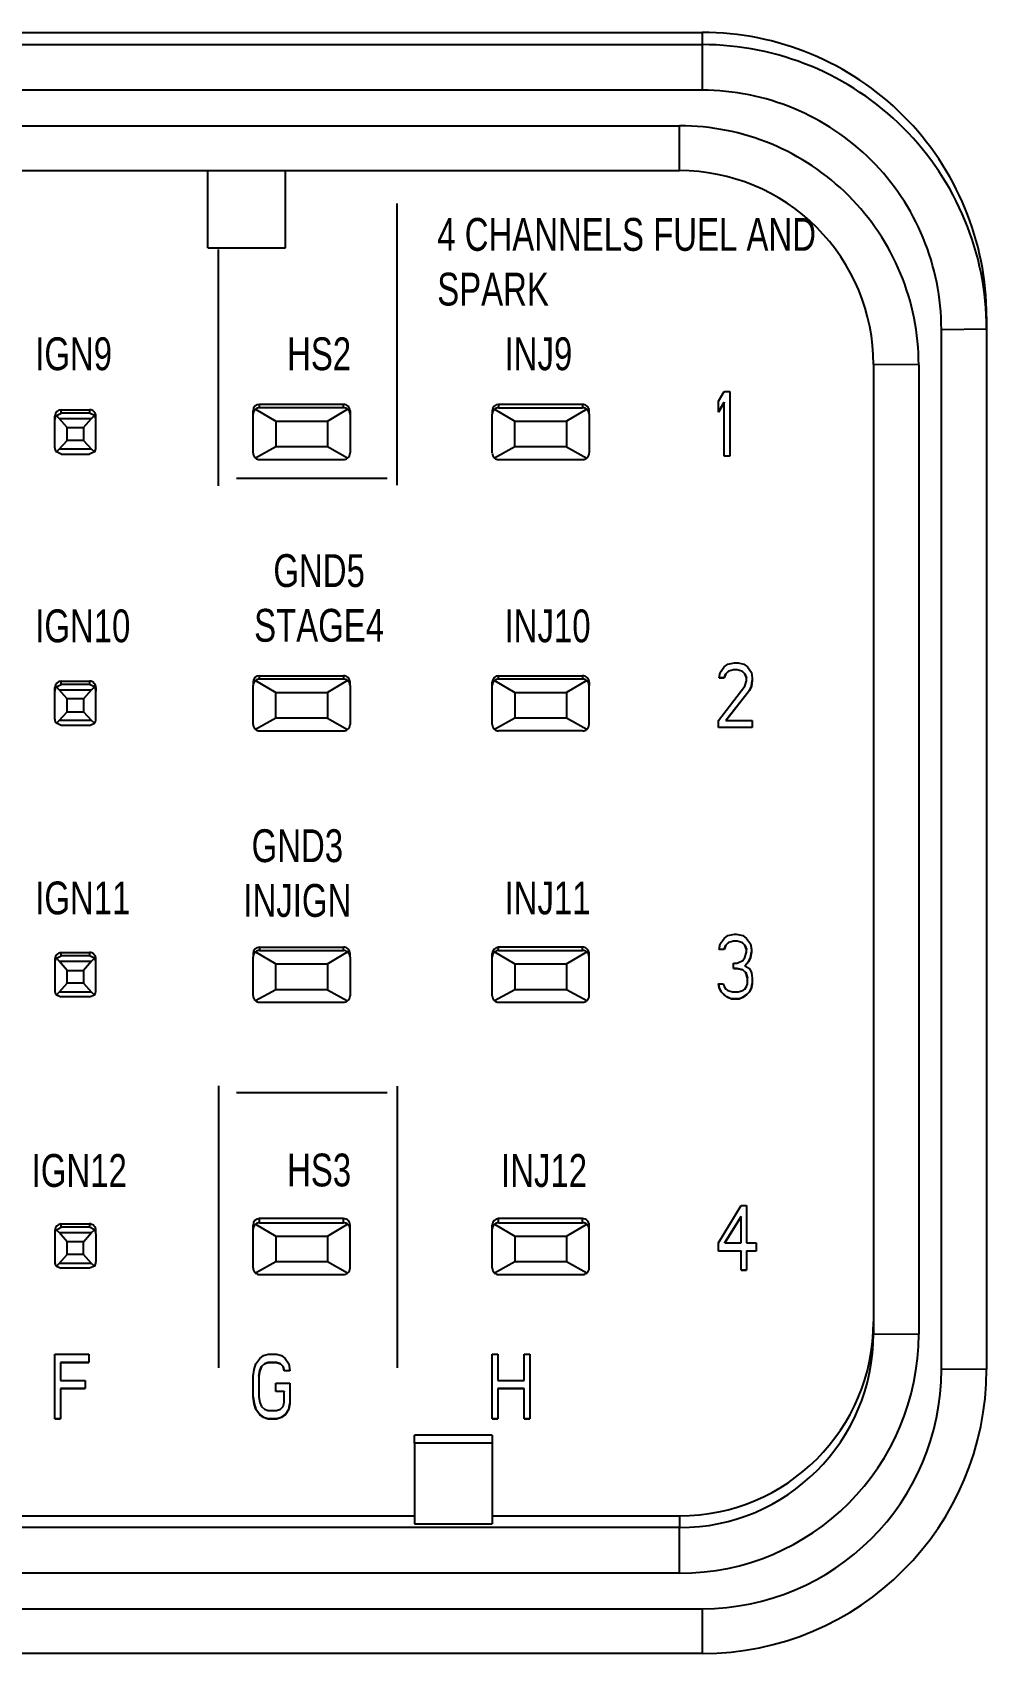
# Model space of a CAD drawing. Header units: inches. Extents: x -3.1 to 15.4, y 3.5 to 10.5.
# Drawn here: x 14.856 to 15.438, y 8.738 to 9.726 of the extents above; entities that cross this region are included whole.
import ezdxf

# ---------------------------------------------------------------- set-up
doc = ezdxf.new("R2010")
doc.units = ezdxf.units.IN
doc.header["$MEASUREMENT"] = 0
doc.layers.get('0').update_dxf_attribs({"linetype": 'CONTINUOUS'})
doc.layers.add('TAGS', color=1, linetype='CONTINUOUS')
doc.styles.get("Standard").update_dxf_attribs({"font": 'txt', "width": 0.75})

msp = doc.modelspace()

# ---------------------------------------------------------------- linework, layer by layer
at = {"color": 7, "linetype": 'Continuous'}
for p, q in [((14.84612, 9.72587), (15.26455, 9.72587)), ((15.26455, 9.72587), (15.26455, 9.71843)), ((14.29211, 9.71843), (15.26455, 9.71843)), ((15.26455, 9.71843), (15.26455, 9.69063)), ((15.26455, 9.69063), (14.29211, 9.69063)), ((14.30589, 9.66898), (15.25077, 9.66898)), ((15.25077, 9.64166), (15.25077, 9.66898)), ((14.30589, 9.64166), (15.25077, 9.64166)), ((14.96337, 9.59467), (14.96337, 9.64166)), ((15.01061, 9.59467), (15.01061, 9.64166)), ((14.96337, 9.59467), (15.01061, 9.59467)), ((15.43778, 9.55265), (15.43778, 9.54521)), ((15.41022, 9.54497), (15.43778, 9.54521)), ((15.41022, 8.91114), (15.41022, 9.54497)), ((15.43778, 9.54521), (15.43778, 8.91138)), ((15.39644, 9.52332), (15.36888, 9.52356)), ((15.36888, 9.52356), (15.36888, 8.93303)), ((15.39644, 9.52332), (15.39644, 8.93279)), ((15.27439, 9.50125), (15.27783, 9.50712)), ((15.27783, 9.50712), (15.28128, 9.50712)), ((15.28128, 9.50712), (15.28128, 9.46775)), ((14.87016, 9.48996), (14.87016, 9.49206)), ((14.87108, 9.49247), (14.87409, 9.49398)), ((14.87288, 9.49074), (14.87108, 9.49247)), ((14.87409, 9.49398), (14.87409, 9.496)), ((14.87409, 9.496), (14.89122, 9.496)), ((14.89122, 9.49398), (14.87409, 9.49398)), ((14.89122, 9.496), (14.89122, 9.49398)), ((14.89423, 9.49247), (14.89122, 9.49398)), ((14.89244, 9.49074), (14.89423, 9.49247)), ((14.89516, 9.48996), (14.89516, 9.49206)), ((14.99093, 9.49325), (14.99093, 9.49531)), ((14.99093, 9.46963), (14.99093, 9.49325)), ((14.99242, 9.49631), (15.0047, 9.48907)), ((14.99486, 9.49718), (14.99486, 9.49924)), ((15.04604, 9.49924), (14.99486, 9.49924)), ((15.04604, 9.49718), (14.99486, 9.49718)), ((15.0362, 9.48907), (15.04849, 9.49631)), ((15.04604, 9.49718), (15.04604, 9.49924)), ((15.04998, 9.49531), (15.04998, 9.49325)), ((15.04998, 9.49325), (15.04998, 9.46963)), ((15.13659, 9.49531), (15.13659, 9.49325)), ((15.13659, 9.46963), (15.13659, 9.49325)), ((15.13809, 9.49631), (15.15037, 9.48907)), ((15.14053, 9.49924), (15.14053, 9.49718)), ((15.19171, 9.49924), (15.14053, 9.49924)), ((15.14053, 9.49718), (15.19171, 9.49718)), ((15.19416, 9.49631), (15.18187, 9.48907)), ((15.19171, 9.49924), (15.19171, 9.49718)), ((15.19565, 9.49325), (15.19565, 9.49531)), ((15.19565, 9.49325), (15.19565, 9.46963)), ((15.27439, 9.49455), (15.27439, 9.50125)), ((15.27439, 9.49466), (15.27783, 9.50052)), ((15.27783, 9.50042), (15.27439, 9.49455)), ((15.27783, 9.50052), (15.27783, 9.50042)), ((15.27783, 9.46775), (15.27783, 9.50042)), ((14.87016, 9.47284), (14.87016, 9.48996)), ((14.87774, 9.4851), (14.87288, 9.49074)), ((14.87288, 9.49074), (14.89244, 9.49074)), ((14.87774, 9.47729), (14.87774, 9.4851)), ((14.87774, 9.4851), (14.88758, 9.4851)), ((14.88758, 9.4851), (14.89244, 9.49074)), ((14.88758, 9.4851), (14.88758, 9.47729)), ((14.89516, 9.47284), (14.89516, 9.48996)), ((15.0047, 9.48907), (15.0362, 9.48907)), ((15.0047, 9.48907), (15.0047, 9.47332)), ((15.0362, 9.48907), (15.0362, 9.47332)), ((15.15037, 9.48907), (15.18187, 9.48907)), ((15.15037, 9.47332), (15.15037, 9.48907)), ((15.18187, 9.48907), (15.18187, 9.47332)), ((14.87288, 9.47191), (14.87774, 9.47729)), ((14.88758, 9.47729), (14.87774, 9.47729)), ((14.88758, 9.47729), (14.89244, 9.47191)), ((15.0047, 9.47332), (14.99242, 9.46651)), ((15.0362, 9.47332), (15.0047, 9.47332)), ((15.04849, 9.46651), (15.0362, 9.47332)), ((15.15037, 9.47332), (15.13809, 9.46651)), ((15.18187, 9.47332), (15.15037, 9.47332)), ((15.18187, 9.47332), (15.19416, 9.46651)), ((14.87108, 9.47028), (14.87288, 9.47191)), ((14.87409, 9.46898), (14.87108, 9.47028)), ((14.89244, 9.47191), (14.87288, 9.47191)), ((14.87409, 9.46898), (14.89122, 9.46898)), ((14.89423, 9.47028), (14.89122, 9.46898)), ((14.89423, 9.47028), (14.89244, 9.47191)), ((14.99486, 9.46569), (15.04604, 9.46569)), ((15.14053, 9.46569), (15.19171, 9.46569)), ((15.27783, 9.46785), (15.28128, 9.46785)), ((15.28128, 9.46775), (15.27783, 9.46775)), ((15.27496, 9.33256), (15.27554, 9.33591)), ((15.27554, 9.33591), (15.27783, 9.33926)), ((15.27783, 9.33926), (15.28013, 9.34093)), ((15.27783, 9.33266), (15.27898, 9.33517)), ((15.27898, 9.33507), (15.27783, 9.33256)), ((15.27898, 9.33517), (15.28071, 9.33685)), ((15.28071, 9.33674), (15.27898, 9.33507)), ((15.27898, 9.33517), (15.27898, 9.33507)), ((15.28013, 9.34093), (15.28415, 9.34177)), ((15.28071, 9.33685), (15.28358, 9.33769)), ((15.28358, 9.33758), (15.28071, 9.33674)), ((15.28071, 9.33685), (15.28071, 9.33674)), ((15.28358, 9.33769), (15.28358, 9.33758)), ((15.28358, 9.33769), (15.28587, 9.33769)), ((15.28587, 9.33758), (15.28358, 9.33758)), ((15.28415, 9.34177), (15.28645, 9.34177)), ((15.28587, 9.33769), (15.28587, 9.33758)), ((15.28587, 9.33769), (15.28874, 9.33685)), ((15.28874, 9.33674), (15.28587, 9.33758)), ((15.28645, 9.34177), (15.28989, 9.34093)), ((15.28874, 9.33685), (15.28874, 9.33674)), ((15.28874, 9.33685), (15.29047, 9.33517)), ((15.29047, 9.33507), (15.28874, 9.33674)), ((15.28989, 9.34093), (15.29219, 9.33926)), ((15.29047, 9.33517), (15.29047, 9.33507)), ((15.29047, 9.33517), (15.29161, 9.33266)), ((15.29161, 9.33256), (15.29047, 9.33507)), ((15.29219, 9.33926), (15.29449, 9.33591)), ((15.29449, 9.33591), (15.29506, 9.33256)), ((14.87016, 9.32462), (14.87016, 9.32671)), ((14.87016, 9.30749), (14.87016, 9.32462)), ((14.87108, 9.32712), (14.87409, 9.32863)), ((14.87288, 9.32539), (14.87108, 9.32713)), ((14.87774, 9.31975), (14.87288, 9.32539)), ((14.87288, 9.32539), (14.89244, 9.32539)), ((14.87409, 9.32863), (14.87409, 9.33065)), ((14.87409, 9.33065), (14.89122, 9.33065)), ((14.89122, 9.32863), (14.87409, 9.32863)), ((14.89244, 9.32539), (14.88758, 9.31975)), ((14.89122, 9.33065), (14.89122, 9.32863)), ((14.89423, 9.32713), (14.89122, 9.32863)), ((14.89423, 9.32713), (14.89244, 9.32539)), ((14.89516, 9.32671), (14.89516, 9.32462)), ((14.89516, 9.30749), (14.89516, 9.32462)), ((14.99093, 9.32996), (14.99093, 9.3279)), ((14.99093, 9.30428), (14.99093, 9.3279)), ((14.99242, 9.33096), (15.0047, 9.32372)), ((14.99486, 9.33183), (14.99486, 9.3339)), ((14.99486, 9.3339), (15.04604, 9.3339)), ((15.04604, 9.33183), (14.99486, 9.33183)), ((15.04849, 9.33096), (15.0362, 9.32372)), ((15.04604, 9.3339), (15.04604, 9.33183)), ((15.04998, 9.3279), (15.04998, 9.32996)), ((15.04998, 9.3279), (15.04998, 9.30428)), ((15.13659, 9.3279), (15.13659, 9.32996)), ((15.13659, 9.30428), (15.13659, 9.3279)), ((15.13809, 9.33096), (15.15037, 9.32372)), ((15.14053, 9.33183), (15.14053, 9.3339)), ((15.14053, 9.3339), (15.19171, 9.3339)), ((15.19171, 9.33183), (15.14053, 9.33183)), ((15.19416, 9.33096), (15.18187, 9.32372)), ((15.19171, 9.3339), (15.19171, 9.33183)), ((15.19565, 9.32996), (15.19565, 9.3279)), ((15.19565, 9.30428), (15.19565, 9.3279)), ((15.27439, 9.30659), (15.29047, 9.32753)), ((15.27496, 9.33266), (15.27783, 9.33266)), ((15.27783, 9.33256), (15.27496, 9.33256)), ((15.27783, 9.33266), (15.27783, 9.33256)), ((15.27898, 9.30669), (15.29334, 9.32512)), ((15.29334, 9.32502), (15.27898, 9.30659)), ((15.29047, 9.32753), (15.29161, 9.33088)), ((15.29161, 9.33266), (15.29161, 9.33256)), ((15.29161, 9.33088), (15.29161, 9.33256)), ((15.29334, 9.32512), (15.29449, 9.32763)), ((15.29449, 9.32753), (15.29334, 9.32502)), ((15.29334, 9.32512), (15.29334, 9.32502)), ((15.29449, 9.32763), (15.29506, 9.33098)), ((15.29506, 9.33088), (15.29449, 9.32753)), ((15.29449, 9.32763), (15.29449, 9.32753)), ((15.29506, 9.33256), (15.29506, 9.33088)), ((14.87774, 9.31194), (14.87774, 9.31975)), ((14.88758, 9.31975), (14.87774, 9.31975)), ((14.88758, 9.31975), (14.88758, 9.31194)), ((15.0047, 9.32372), (15.0362, 9.32372)), ((15.0047, 9.30797), (15.0047, 9.32372)), ((15.0362, 9.32372), (15.0362, 9.30797)), ((15.15037, 9.32372), (15.18187, 9.32372)), ((15.15037, 9.32372), (15.15037, 9.30797)), ((15.18187, 9.32372), (15.18187, 9.30797)), ((14.87288, 9.30657), (14.87108, 9.30493)), ((14.87409, 9.30363), (14.87108, 9.30493)), ((14.87288, 9.30657), (14.87774, 9.31194)), ((14.89244, 9.30657), (14.87288, 9.30657)), ((14.87774, 9.31194), (14.88758, 9.31194)), ((14.88758, 9.31194), (14.89244, 9.30657)), ((14.89122, 9.30363), (14.89423, 9.30493)), ((14.89423, 9.30493), (14.89244, 9.30657)), ((15.0047, 9.30797), (14.99242, 9.30117)), ((15.0362, 9.30797), (15.0047, 9.30797)), ((15.0362, 9.30797), (15.04849, 9.30117)), ((15.15037, 9.30797), (15.13809, 9.30117)), ((15.18187, 9.30797), (15.15037, 9.30797)), ((15.19416, 9.30117), (15.18187, 9.30797)), ((15.27439, 9.3024), (15.27439, 9.30659)), ((15.27898, 9.30669), (15.27898, 9.30659)), ((15.27898, 9.30659), (15.29506, 9.30659)), ((15.29506, 9.30659), (15.29506, 9.3024)), ((14.89122, 9.30363), (14.87409, 9.30363)), ((14.99486, 9.30034), (15.04604, 9.30034)), ((15.19171, 9.30034), (15.14053, 9.30034)), ((15.27439, 9.3025), (15.29506, 9.3025)), ((15.29506, 9.3024), (15.27439, 9.3024)), ((15.28013, 9.17558), (15.28415, 9.17642)), ((15.28415, 9.17642), (15.2853, 9.17642)), ((15.2853, 9.17642), (15.28932, 9.17558)), ((14.99486, 9.16855), (14.99486, 9.16649)), ((14.99486, 9.16855), (15.04604, 9.16855)), ((14.99486, 9.16649), (15.04604, 9.16649)), ((15.04604, 9.16649), (15.04604, 9.16855)), ((15.14053, 9.16649), (15.14053, 9.16855)), ((15.19171, 9.16855), (15.14053, 9.16855)), ((15.14053, 9.16649), (15.19171, 9.16649)), ((15.19171, 9.16649), (15.19171, 9.16855)), ((15.27496, 9.16721), (15.27554, 9.17056)), ((15.27496, 9.16731), (15.27783, 9.16731)), ((15.27783, 9.16721), (15.27496, 9.16721)), ((15.27554, 9.17056), (15.27783, 9.17391)), ((15.27783, 9.17391), (15.28013, 9.17558)), ((15.27783, 9.16731), (15.27898, 9.16982)), ((15.27898, 9.16972), (15.27783, 9.16721)), ((15.27783, 9.16731), (15.27783, 9.16721)), ((15.27898, 9.16982), (15.28071, 9.1715)), ((15.28071, 9.1714), (15.27898, 9.16972)), ((15.27898, 9.16982), (15.27898, 9.16972)), ((15.28071, 9.1715), (15.28358, 9.17234)), ((15.28358, 9.17223), (15.28071, 9.1714)), ((15.28071, 9.1715), (15.28071, 9.1714)), ((15.28358, 9.17234), (15.28358, 9.17223)), ((15.28358, 9.17234), (15.28587, 9.17234)), ((15.28587, 9.17223), (15.28358, 9.17223)), ((15.28587, 9.17234), (15.28587, 9.17223)), ((15.28587, 9.17234), (15.28874, 9.1715)), ((15.28874, 9.1714), (15.28587, 9.17223)), ((15.28874, 9.1715), (15.28874, 9.1714)), ((15.28874, 9.1715), (15.29047, 9.16982)), ((15.29047, 9.16972), (15.28874, 9.1714)), ((15.28932, 9.17558), (15.29161, 9.17391)), ((15.29047, 9.16982), (15.29047, 9.16972)), ((15.29047, 9.16982), (15.29161, 9.16731)), ((15.29161, 9.16721), (15.29047, 9.16972)), ((15.29161, 9.17391), (15.29391, 9.17056)), ((15.29161, 9.16731), (15.29161, 9.16721)), ((15.29161, 9.16553), (15.29161, 9.16721)), ((15.29391, 9.17056), (15.29449, 9.16721)), ((15.29449, 9.16721), (15.29449, 9.16553)), ((14.87016, 9.16136), (14.87016, 9.15927)), ((14.87016, 9.15927), (14.87016, 9.14214)), ((14.87108, 9.16178), (14.87409, 9.16328)), ((14.87108, 9.16178), (14.87288, 9.16004)), ((14.87774, 9.1544), (14.87288, 9.16004)), ((14.87288, 9.16004), (14.89244, 9.16004)), ((14.87409, 9.16328), (14.87409, 9.1653)), ((14.87409, 9.1653), (14.89122, 9.1653)), ((14.89122, 9.16328), (14.87409, 9.16328)), ((14.89244, 9.16004), (14.88758, 9.1544)), ((14.89122, 9.1653), (14.89122, 9.16328)), ((14.89423, 9.16178), (14.89122, 9.16328)), ((14.89244, 9.16004), (14.89423, 9.16178)), ((14.89516, 9.15927), (14.89516, 9.16136)), ((14.89516, 9.14214), (14.89516, 9.15927)), ((14.99093, 9.16461), (14.99093, 9.16255)), ((14.99093, 9.13893), (14.99093, 9.16255)), ((14.99242, 9.16561), (15.0047, 9.15837)), ((15.0047, 9.15837), (15.0362, 9.15837)), ((15.0047, 9.14263), (15.0047, 9.15837)), ((15.0362, 9.15837), (15.04849, 9.16561)), ((15.0362, 9.15837), (15.0362, 9.14263)), ((15.04998, 9.16255), (15.04998, 9.16461)), ((15.04998, 9.16255), (15.04998, 9.13893)), ((15.13659, 9.16255), (15.13659, 9.16461)), ((15.13659, 9.13893), (15.13659, 9.16255)), ((15.13809, 9.16561), (15.15037, 9.15837)), ((15.15037, 9.15837), (15.18187, 9.15837)), ((15.15037, 9.15837), (15.15037, 9.14263)), ((15.18187, 9.15837), (15.19416, 9.16561)), ((15.18187, 9.15837), (15.18187, 9.14263)), ((15.19565, 9.16255), (15.19565, 9.16461)), ((15.19565, 9.13893), (15.19565, 9.16255)), ((15.28358, 9.15883), (15.28587, 9.15883)), ((15.28358, 9.15548), (15.28358, 9.15883)), ((15.28587, 9.15883), (15.28932, 9.16051)), ((15.28932, 9.16051), (15.29047, 9.16218)), ((15.29047, 9.16218), (15.29161, 9.16553)), ((15.29047, 9.15726), (15.29276, 9.15977)), ((15.29276, 9.15967), (15.29047, 9.15716)), ((15.29047, 9.15726), (15.29047, 9.15716)), ((15.29047, 9.15716), (15.29334, 9.15548)), ((15.29276, 9.15977), (15.29391, 9.16229)), ((15.29391, 9.16218), (15.29276, 9.15967)), ((15.29276, 9.15977), (15.29276, 9.15967)), ((15.29391, 9.16229), (15.29449, 9.16564)), ((15.29449, 9.16553), (15.29391, 9.16218)), ((15.29391, 9.16229), (15.29391, 9.16218)), ((14.87288, 9.14122), (14.87774, 9.1466)), ((14.87774, 9.1466), (14.87774, 9.1544)), ((14.87774, 9.1544), (14.88758, 9.1544)), ((14.88758, 9.1466), (14.87774, 9.1466)), ((14.88758, 9.1544), (14.88758, 9.1466)), ((14.88758, 9.1466), (14.89244, 9.14122)), ((15.27439, 9.14637), (15.27496, 9.14386)), ((15.27439, 9.14627), (15.27726, 9.14627)), ((15.27496, 9.14375), (15.27439, 9.14627)), ((15.27726, 9.14627), (15.27783, 9.14459)), ((15.28358, 9.15558), (15.28587, 9.15558)), ((15.28587, 9.15548), (15.28358, 9.15548)), ((15.28587, 9.15558), (15.28587, 9.15548)), ((15.28587, 9.15558), (15.28932, 9.15475)), ((15.28932, 9.15464), (15.28587, 9.15548)), ((15.28932, 9.15475), (15.28932, 9.15464)), ((15.28932, 9.15475), (15.29104, 9.15307)), ((15.29104, 9.15297), (15.28932, 9.15464)), ((15.29104, 9.15307), (15.29104, 9.15297)), ((15.29104, 9.15307), (15.29219, 9.14972)), ((15.29219, 9.14962), (15.29104, 9.15297)), ((15.29161, 9.14459), (15.29219, 9.14627)), ((15.29219, 9.14972), (15.29219, 9.14962)), ((15.29219, 9.14627), (15.29219, 9.14962)), ((15.29334, 9.15548), (15.29449, 9.15297)), ((15.29449, 9.15297), (15.29506, 9.14962)), ((15.29449, 9.14386), (15.29506, 9.14637)), ((15.29506, 9.14627), (15.29449, 9.14375)), ((15.29506, 9.14962), (15.29506, 9.14627)), ((14.87108, 9.13958), (14.87288, 9.14122)), ((14.87108, 9.13958), (14.87409, 9.13828)), ((14.89244, 9.14122), (14.87288, 9.14122)), ((14.89122, 9.13828), (14.87409, 9.13828)), ((14.89122, 9.13828), (14.89423, 9.13958)), ((14.89244, 9.14122), (14.89423, 9.13958)), ((15.0047, 9.14263), (14.99242, 9.13582)), ((15.0362, 9.14263), (15.0047, 9.14263)), ((15.0362, 9.14263), (15.04849, 9.13582)), ((15.15037, 9.14263), (15.13809, 9.13582)), ((15.18187, 9.14263), (15.15037, 9.14263)), ((15.19416, 9.13582), (15.18187, 9.14263)), ((15.27496, 9.14386), (15.27496, 9.14375)), ((15.27496, 9.14386), (15.27611, 9.14134)), ((15.27611, 9.14124), (15.27496, 9.14375)), ((15.27611, 9.14134), (15.27611, 9.14124)), ((15.27611, 9.14134), (15.27783, 9.13967)), ((15.27783, 9.13957), (15.27611, 9.14124)), ((15.27783, 9.14459), (15.27898, 9.14292)), ((15.27783, 9.13967), (15.27783, 9.13957)), ((15.28013, 9.13789), (15.27783, 9.13957)), ((15.27898, 9.14292), (15.28013, 9.14208)), ((15.27953, 9.13843), (15.28013, 9.13799)), ((15.28013, 9.14208), (15.283, 9.14124)), ((15.28013, 9.13799), (15.28013, 9.13789)), ((15.28013, 9.13799), (15.28243, 9.13716)), ((15.28243, 9.13705), (15.28013, 9.13789)), ((15.28243, 9.13716), (15.28243, 9.13705)), ((15.28243, 9.13716), (15.28702, 9.13716)), ((15.28702, 9.13705), (15.28243, 9.13705)), ((15.283, 9.14124), (15.28645, 9.14124)), ((15.28645, 9.14124), (15.28932, 9.14208)), ((15.28702, 9.13716), (15.28932, 9.13799)), ((15.28932, 9.13789), (15.28702, 9.13705)), ((15.28702, 9.13716), (15.28702, 9.13705)), ((15.28932, 9.14208), (15.29047, 9.14292)), ((15.28932, 9.13799), (15.29161, 9.13967)), ((15.29161, 9.13957), (15.28932, 9.13789)), ((15.28932, 9.13799), (15.28932, 9.13789)), ((15.29047, 9.14292), (15.29161, 9.14459)), ((15.29161, 9.13967), (15.29334, 9.14134)), ((15.29334, 9.14124), (15.29161, 9.13957)), ((15.29161, 9.13967), (15.29161, 9.13957)), ((15.29334, 9.14134), (15.29449, 9.14386)), ((15.29449, 9.14375), (15.29334, 9.14124)), ((15.29334, 9.14124), (15.29334, 9.14134)), ((15.29449, 9.14386), (15.29449, 9.14375)), ((14.99486, 9.13499), (15.04604, 9.13499)), ((15.14053, 9.13499), (15.19171, 9.13499)), ((15.27439, 8.98846), (15.28817, 9.01107)), ((15.28817, 9.01107), (15.29161, 9.01107)), ((15.29161, 9.01107), (15.29161, 8.98846)), ((14.87409, 8.99794), (14.87409, 8.99995)), ((14.87409, 8.99995), (14.89122, 8.99995)), ((14.89122, 8.99995), (14.89122, 8.99794)), ((14.99093, 8.99672), (14.99093, 8.99926)), ((14.99242, 8.99978), (15.0047, 8.99254)), ((14.99486, 9.00066), (14.99486, 9.0032)), ((15.04604, 9.0032), (14.99486, 9.0032)), ((14.99486, 9.00066), (15.04604, 9.00066)), ((15.0362, 8.99254), (15.04849, 8.99978)), ((15.04604, 9.00066), (15.04604, 9.0032)), ((15.04998, 8.99672), (15.04998, 8.99926)), ((15.13659, 8.99672), (15.13659, 8.99926)), ((15.13809, 8.99978), (15.15037, 8.99254)), ((15.14053, 9.00066), (15.14053, 9.0032)), ((15.19171, 9.0032), (15.14053, 9.0032)), ((15.14053, 9.00066), (15.19171, 9.00066)), ((15.18187, 8.99254), (15.19416, 8.99978)), ((15.19171, 9.00066), (15.19171, 9.0032)), ((15.19565, 8.99672), (15.19565, 8.99926)), ((15.27841, 8.98856), (15.28817, 9.00448)), ((15.28817, 9.00437), (15.27841, 8.98846)), ((15.28817, 9.00448), (15.28817, 9.00437)), ((15.28817, 8.98846), (15.28817, 9.00437)), ((14.87016, 8.99602), (14.87016, 8.99392)), ((14.87016, 8.99392), (14.87016, 8.97679)), ((14.87108, 8.99643), (14.87409, 8.99794)), ((14.87108, 8.99643), (14.87288, 8.9947)), ((14.87774, 8.98905), (14.87288, 8.9947)), ((14.87288, 8.9947), (14.89244, 8.9947)), ((14.89122, 8.99794), (14.87409, 8.99794)), ((14.87774, 8.98125), (14.87774, 8.98905)), ((14.88758, 8.98905), (14.87774, 8.98905)), ((14.88758, 8.98905), (14.89244, 8.9947)), ((14.88758, 8.98125), (14.88758, 8.98905)), ((14.89423, 8.99643), (14.89122, 8.99794)), ((14.89244, 8.9947), (14.89423, 8.99643)), ((14.89516, 8.99392), (14.89516, 8.99602)), ((14.89516, 8.99392), (14.89516, 8.97679)), ((14.99093, 8.9731), (14.99093, 8.99672)), ((15.0047, 8.99254), (15.0362, 8.99254)), ((15.0047, 8.99254), (15.0047, 8.9768)), ((15.0362, 8.99254), (15.0362, 8.9768)), ((15.04998, 8.9731), (15.04998, 8.99672)), ((15.13659, 8.9731), (15.13659, 8.99672)), ((15.15037, 8.99254), (15.18187, 8.99254)), ((15.15037, 8.99254), (15.15037, 8.9768)), ((15.18187, 8.99254), (15.18187, 8.9768)), ((15.19565, 8.9731), (15.19565, 8.99672)), ((15.27439, 8.98343), (15.27439, 8.98846)), ((15.27841, 8.98846), (15.27841, 8.98856)), ((15.27841, 8.98846), (15.28817, 8.98846)), ((15.29161, 8.98846), (15.29736, 8.98846)), ((15.29736, 8.98846), (15.29736, 8.98343)), ((14.87288, 8.97587), (14.87774, 8.98125)), ((14.88758, 8.98125), (14.87774, 8.98125)), ((14.89244, 8.97587), (14.88758, 8.98125)), ((15.27439, 8.98354), (15.28817, 8.98354)), ((15.28817, 8.98343), (15.27439, 8.98343)), ((15.28817, 8.98354), (15.28817, 8.98343)), ((15.28817, 8.97171), (15.28817, 8.98343)), ((15.29161, 8.98354), (15.29161, 8.98343)), ((15.29161, 8.98354), (15.29736, 8.98354)), ((15.29161, 8.98343), (15.29161, 8.97171)), ((15.29736, 8.98343), (15.29161, 8.98343)), ((14.87108, 8.97423), (14.87288, 8.97587)), ((14.87108, 8.97423), (14.87409, 8.97294)), ((14.89244, 8.97587), (14.87288, 8.97587)), ((14.89122, 8.97294), (14.87409, 8.97294)), ((14.89423, 8.97424), (14.89122, 8.97294)), ((14.89423, 8.97423), (14.89244, 8.97587)), ((15.0047, 8.9768), (14.99242, 8.96999)), ((14.99486, 8.96916), (15.04604, 8.96916)), ((15.0362, 8.9768), (15.0047, 8.9768)), ((15.04849, 8.96999), (15.0362, 8.9768)), ((15.15037, 8.9768), (15.13809, 8.96999)), ((15.14053, 8.96916), (15.19171, 8.96916)), ((15.18187, 8.9768), (15.15037, 8.9768)), ((15.19416, 8.96999), (15.18187, 8.9768)), ((15.28817, 8.97181), (15.29161, 8.97181)), ((15.29161, 8.97171), (15.28817, 8.97171)), ((15.36888, 8.93303), (15.39644, 8.93279)), ((14.87016, 8.92053), (14.89083, 8.92053)), ((14.87016, 8.88116), (14.87016, 8.92053)), ((14.89083, 8.92053), (14.89083, 8.9155)), ((14.99494, 8.91801), (14.99724, 8.91969)), ((14.99724, 8.91969), (15.00011, 8.92053)), ((15.00011, 8.92053), (15.00528, 8.92053)), ((15.00528, 8.92053), (15.00815, 8.91969)), ((15.00815, 8.91969), (15.01045, 8.91801)), ((15.13659, 8.92053), (15.14004, 8.92053)), ((15.13659, 8.88116), (15.13659, 8.92053)), ((15.14004, 8.92053), (15.14004, 8.90461)), ((15.15612, 8.92053), (15.15956, 8.92053)), ((15.15612, 8.90461), (15.15612, 8.92053)), ((15.15956, 8.92053), (15.15956, 8.88116)), ((14.8736, 8.9156), (14.89083, 8.9156)), ((14.8736, 8.9156), (14.8736, 8.9155)), ((14.8736, 8.9155), (14.8736, 8.90461)), ((14.89083, 8.9155), (14.8736, 8.9155)), ((14.99093, 8.90712), (14.9915, 8.91131)), ((14.9915, 8.91131), (14.99265, 8.91466)), ((14.99265, 8.91466), (14.99494, 8.91801)), ((14.99437, 8.90723), (14.99494, 8.91058)), ((14.99494, 8.91047), (14.99437, 8.90712)), ((14.99494, 8.91058), (14.99609, 8.91309)), ((14.99609, 8.91299), (14.99494, 8.91047)), ((14.99494, 8.91058), (14.99494, 8.91047)), ((14.99609, 8.91309), (14.99782, 8.91477)), ((14.99782, 8.91466), (14.99609, 8.91299)), ((14.99609, 8.91309), (14.99609, 8.91299)), ((14.99782, 8.91477), (15.00011, 8.9156)), ((15.00011, 8.9155), (14.99782, 8.91466)), ((14.99782, 8.91477), (14.99782, 8.91466)), ((15.00011, 8.9156), (15.00011, 8.9155)), ((15.00011, 8.9156), (15.00528, 8.9156)), ((15.00528, 8.9155), (15.00011, 8.9155)), ((15.00528, 8.9156), (15.00528, 8.9155)), ((15.00528, 8.9156), (15.00758, 8.91477)), ((15.00758, 8.91466), (15.00528, 8.9155)), ((15.00758, 8.91477), (15.00758, 8.91466)), ((15.00758, 8.91477), (15.0093, 8.91309)), ((15.0093, 8.91299), (15.00758, 8.91466)), ((15.0093, 8.91309), (15.0093, 8.91299)), ((15.0093, 8.91309), (15.00987, 8.91058)), ((15.00987, 8.91047), (15.0093, 8.91299)), ((15.00987, 8.91058), (15.00987, 8.91047)), ((15.00987, 8.91058), (15.01332, 8.91058)), ((15.01332, 8.91047), (15.00987, 8.91047)), ((15.01045, 8.91801), (15.01274, 8.91466)), ((15.01274, 8.91466), (15.01332, 8.91047)), ((15.43778, 8.91138), (15.41022, 8.91114)), ((14.8736, 8.90461), (14.88853, 8.90461)), ((14.8736, 8.89969), (14.88853, 8.89969)), ((14.8736, 8.89969), (14.8736, 8.89959)), ((14.8736, 8.89959), (14.8736, 8.88116)), ((14.88853, 8.89959), (14.8736, 8.89959)), ((14.88853, 8.90461), (14.88853, 8.89959)), ((14.99093, 8.89456), (14.99093, 8.90712)), ((14.99437, 8.90723), (14.99437, 8.90712)), ((14.99437, 8.90712), (14.99437, 8.89456)), ((15.0047, 8.89791), (15.0047, 8.90294)), ((15.0047, 8.90294), (15.01332, 8.90294)), ((15.01332, 8.90294), (15.01332, 8.89037)), ((15.14004, 8.90461), (15.15612, 8.90461)), ((15.14004, 8.89969), (15.15612, 8.89969)), ((15.14004, 8.89969), (15.14004, 8.89959)), ((15.14004, 8.89959), (15.14004, 8.88116)), ((15.15612, 8.89959), (15.14004, 8.89959)), ((15.15612, 8.89969), (15.15612, 8.89959)), ((15.15612, 8.88116), (15.15612, 8.89959)), ((14.99093, 8.89466), (14.9915, 8.89047)), ((14.9915, 8.89037), (14.99093, 8.89456)), ((14.9915, 8.89047), (14.9915, 8.89037)), ((14.9915, 8.89047), (14.99265, 8.88712)), ((14.99265, 8.88702), (14.9915, 8.89037)), ((14.99437, 8.89456), (14.99494, 8.89121)), ((14.99494, 8.89121), (14.99609, 8.8887)), ((15.0047, 8.89801), (15.00987, 8.89801)), ((15.00987, 8.89791), (15.0047, 8.89791)), ((15.0093, 8.8887), (15.00987, 8.89121)), ((15.00987, 8.89801), (15.00987, 8.89791)), ((15.00987, 8.89121), (15.00987, 8.89791)), ((15.01274, 8.88712), (15.01332, 8.89047)), ((15.01332, 8.89037), (15.01274, 8.88702)), ((14.87016, 8.88126), (14.8736, 8.88126)), ((14.8736, 8.88116), (14.87016, 8.88116)), ((14.99265, 8.88712), (14.99265, 8.88702)), ((14.99265, 8.88712), (14.99494, 8.88377)), ((14.99494, 8.88367), (14.99265, 8.88702)), ((14.99494, 8.88377), (14.99494, 8.88367)), ((14.99494, 8.88377), (14.99724, 8.8821)), ((14.99724, 8.882), (14.99494, 8.88367)), ((14.99609, 8.8887), (14.99782, 8.88702)), ((14.99724, 8.8821), (14.99724, 8.882)), ((14.99724, 8.8821), (15.00011, 8.88126)), ((15.00011, 8.88116), (14.99724, 8.882)), ((14.99782, 8.88702), (15.00011, 8.88618)), ((15.00011, 8.88618), (15.00528, 8.88618)), ((15.00011, 8.88126), (15.00011, 8.88116)), ((15.00011, 8.88126), (15.00528, 8.88126)), ((15.00528, 8.88116), (15.00011, 8.88116)), ((15.00528, 8.88618), (15.00758, 8.88702)), ((15.00528, 8.88126), (15.00815, 8.8821)), ((15.00815, 8.882), (15.00528, 8.88116)), ((15.00528, 8.88126), (15.00528, 8.88116)), ((15.00758, 8.88702), (15.0093, 8.8887)), ((15.00815, 8.8821), (15.01045, 8.88377)), ((15.01045, 8.88367), (15.00815, 8.882)), ((15.00815, 8.8821), (15.00815, 8.882)), ((15.01045, 8.88377), (15.01274, 8.88712)), ((15.01274, 8.88702), (15.01045, 8.88367)), ((15.01045, 8.88377), (15.01045, 8.88367)), ((15.01274, 8.88712), (15.01274, 8.88702)), ((15.13659, 8.88126), (15.14004, 8.88126)), ((15.14004, 8.88116), (15.13659, 8.88116)), ((15.15612, 8.88126), (15.15956, 8.88126)), ((15.15956, 8.88116), (15.15612, 8.88116)), ((15.08935, 8.86635), (15.08935, 8.87132)), ((15.13659, 8.87132), (15.08935, 8.87132)), ((15.13659, 8.87132), (15.13659, 8.86635)), ((15.13659, 8.86635), (15.08935, 8.86635)), ((15.08935, 8.86635), (15.08935, 8.81714)), ((15.13659, 8.86635), (15.13659, 8.81714)), ((14.8177, 8.8221), (15.08935, 8.8221)), ((15.13659, 8.8221), (15.25077, 8.8221)), ((15.25077, 8.8221), (15.25077, 8.81492)), ((15.25077, 8.81492), (14.30589, 8.81492)), ((15.08935, 8.81714), (15.13659, 8.81714)), ((15.25077, 8.78713), (15.25077, 8.81492)), ((15.25077, 8.78713), (14.30589, 8.78713)), ((14.29211, 8.76547), (15.26455, 8.76547)), ((15.26455, 8.76547), (15.26455, 8.73816)), ((15.26455, 8.73816), (14.29211, 8.73816))]:
    msp.add_line(p, q, dxfattribs=at)
for centre, radius, start, end in [((15.26455, 9.55265), 0.17323, 0.00109, 90.00109), ((15.26455, 9.54521), 0.17323, 0.00109, 90.00109), ((15.26455, 9.54497), 0.14567, 0.00109, 90.00109), ((15.25077, 9.52332), 0.14567, 0.00109, 90.00109), ((15.25077, 9.52356), 0.11811, 0.00109, 90.00109), ((14.87409, 9.49206), 0.00394, 89.99891, 179.99891), ((14.87401, 9.48997), 0.00385, 139.47221, 180.09415), ((14.89122, 9.49206), 0.00394, 0.00109, 90.00109), ((14.89131, 9.48997), 0.00385, 359.90586, 40.52778), ((14.99486, 9.49531), 0.00394, 89.99891, 179.99891), ((14.99479, 9.49326), 0.00386, 127.88256, 180.14405), ((14.99486, 9.49334), 0.00384, 89.97241, 129.51952), ((15.04604, 9.49531), 0.00394, 0.00109, 90.00109), ((15.04604, 9.49334), 0.00385, 50.51153, 89.99654), ((15.04611, 9.49325), 0.00387, 359.87322, 52.10016), ((15.14053, 9.49531), 0.00394, 89.99891, 179.99891), ((15.14046, 9.49326), 0.00386, 127.88256, 180.14405), ((15.14033, 9.49389), 0.0033, 86.57063, 132.9213), ((15.19171, 9.49531), 0.00394, 0.00109, 90.00109), ((15.19171, 9.49334), 0.00385, 50.51153, 89.99654), ((15.19178, 9.49325), 0.00387, 359.87322, 52.10016), ((14.87416, 9.47283), 0.004, 179.94714, 219.67192), ((14.89115, 9.47283), 0.004, 320.32824, 0.0527), ((14.99493, 9.46963), 0.00401, 180.12436, 231.09152), ((14.99486, 9.46972), 0.00404, 232.68683, 269.99566), ((15.04604, 9.46973), 0.00404, 270.03363, 307.28388), ((15.04636, 9.46945), 0.00362, 305.93817, 2.84596), ((15.1406, 9.46963), 0.00401, 180.12436, 231.09152), ((15.14053, 9.46972), 0.00404, 232.68683, 269.99566), ((15.19171, 9.46973), 0.00404, 270.03363, 307.28388), ((15.19203, 9.46945), 0.00362, 305.93817, 2.84596), ((14.87409, 9.32671), 0.00394, 89.99891, 179.99891), ((14.87399, 9.32463), 0.00383, 139.403, 180.24937), ((14.89122, 9.32671), 0.00394, 0.00109, 90.00109), ((14.89131, 9.32462), 0.00385, 359.90586, 40.52778), ((14.99486, 9.32996), 0.00394, 89.99891, 179.99891), ((14.99479, 9.32791), 0.00386, 127.88256, 180.14405), ((14.99486, 9.32799), 0.00384, 89.97241, 129.51952), ((15.04604, 9.32996), 0.00394, 0.00109, 90.00109), ((15.04604, 9.32799), 0.00385, 50.51153, 89.99654), ((15.04611, 9.32791), 0.00387, 359.87322, 52.10016), ((15.14053, 9.32996), 0.00394, 89.99891, 179.99891), ((15.14046, 9.32791), 0.00386, 127.88256, 180.14405), ((15.14053, 9.32799), 0.00384, 89.97241, 129.51952), ((15.19171, 9.32996), 0.00394, 0.00109, 90.00109), ((15.19192, 9.32856), 0.00328, 46.91416, 93.5939), ((15.19178, 9.32791), 0.00387, 359.87322, 52.10016), ((14.87418, 9.3075), 0.00402, 180.09151, 219.61212), ((14.89113, 9.3075), 0.00402, 320.38787, 359.90849), ((14.99493, 9.30429), 0.00401, 180.12436, 231.09152), ((14.99486, 9.30438), 0.00404, 232.68683, 269.99566), ((15.04604, 9.30438), 0.00404, 270.03363, 307.28388), ((15.04636, 9.3041), 0.00362, 305.93817, 2.84596), ((15.1406, 9.30429), 0.00401, 180.12436, 231.09152), ((15.14053, 9.30438), 0.00404, 232.68683, 269.99566), ((15.19192, 9.30376), 0.00343, 266.53542, 310.78209), ((15.19164, 9.30429), 0.00401, 308.92535, 359.85878), ((14.99486, 9.16461), 0.00394, 89.99891, 179.99891), ((14.99466, 9.16319), 0.0033, 86.57063, 132.9213), ((15.04604, 9.16461), 0.00394, 0.00109, 90.00109), ((15.04604, 9.16264), 0.00385, 50.51153, 89.99654), ((15.14053, 9.16461), 0.00394, 89.99891, 179.99891), ((15.14053, 9.16265), 0.00384, 89.97241, 129.51952), ((15.19171, 9.16461), 0.00394, 0.00109, 90.00109), ((15.19192, 9.16321), 0.00328, 46.91416, 93.5939), ((14.87409, 9.16136), 0.00394, 89.99891, 179.99891), ((14.87401, 9.15927), 0.00385, 139.47221, 180.09415), ((14.89122, 9.16136), 0.00394, 0.00109, 90.00109), ((14.89131, 9.15927), 0.00385, 359.90586, 40.52778), ((14.99479, 9.16256), 0.00386, 127.88256, 180.14405), ((15.04611, 9.16256), 0.00387, 359.87322, 52.10016), ((15.14046, 9.16256), 0.00386, 127.88256, 180.14405), ((15.19178, 9.16256), 0.00387, 359.87322, 52.10016), ((14.87418, 9.14215), 0.00402, 180.09151, 219.61212), ((14.89113, 9.14215), 0.00402, 320.38787, 359.90849), ((14.99493, 9.13894), 0.00401, 180.12436, 231.09152), ((15.04636, 9.13875), 0.00362, 305.93817, 2.84596), ((15.1406, 9.13894), 0.00401, 180.12436, 231.09152), ((15.19203, 9.13875), 0.00362, 305.93817, 2.84596), ((14.99465, 9.1384), 0.00341, 229.126, 273.55649), ((15.04604, 9.13903), 0.00404, 270.03363, 307.28388), ((15.14053, 9.13903), 0.00404, 232.68683, 269.99566), ((15.19171, 9.13903), 0.00404, 270.03363, 307.28388), ((14.87409, 8.99602), 0.00394, 89.99891, 179.99891), ((14.89122, 8.99602), 0.00394, 0.00109, 90.00109), ((14.99486, 8.99926), 0.00394, 89.99891, 179.99891), ((14.99479, 8.99673), 0.00386, 127.88256, 180.14405), ((14.99486, 8.99682), 0.00384, 89.97241, 129.51952), ((15.04604, 8.99926), 0.00394, 0.00109, 90.00109), ((15.04625, 8.99738), 0.00328, 46.91416, 93.5939), ((15.04611, 8.99673), 0.00387, 359.87322, 52.10016), ((15.14053, 8.99926), 0.00394, 89.99891, 179.99891), ((15.14046, 8.99673), 0.00386, 127.88256, 180.14405), ((15.14053, 8.99682), 0.00384, 89.97241, 129.51952), ((15.19171, 8.99926), 0.00394, 0.00109, 90.00109), ((15.19192, 8.99738), 0.00328, 46.91416, 93.5939), ((15.19178, 8.99673), 0.00387, 359.87322, 52.10016), ((14.87401, 8.99393), 0.00385, 139.47221, 180.09415), ((14.89131, 8.99393), 0.00385, 359.90586, 40.52778), ((14.87418, 8.9768), 0.00402, 180.09151, 219.61212), ((14.89113, 8.9768), 0.00402, 320.38787, 359.90849), ((14.99493, 8.97311), 0.00401, 180.12436, 231.09152), ((14.99486, 8.9732), 0.00404, 232.68683, 269.99566), ((15.04604, 8.9732), 0.00404, 270.03363, 307.28388), ((15.04636, 8.97292), 0.00362, 305.93817, 2.84596), ((15.1406, 8.97311), 0.00401, 180.12436, 231.09152), ((15.14053, 8.9732), 0.00404, 232.68683, 269.99566), ((15.19171, 8.9732), 0.00404, 270.03363, 307.28388), ((15.19203, 8.97292), 0.00362, 305.93817, 2.84596), ((15.25077, 8.94021), 0.11811, 269.99891, 359.99891), ((15.25077, 8.93303), 0.11811, 269.99891, 359.99891), ((15.25077, 8.93279), 0.14567, 269.99891, 359.99891), ((15.26455, 8.91138), 0.17323, 269.99891, 359.99891), ((15.26455, 8.91114), 0.14567, 269.99891, 359.99891)]:
    msp.add_arc(centre, radius, start, end, dxfattribs=at)
at = {"layer": 'TAGS'}
for p, q in [((15.07869, 9.44998), (15.07869, 9.62172)), ((14.96986, 9.44971), (14.96986, 9.59357)), ((15.07268, 9.45401), (14.98085, 9.45401)), ((14.96986, 9.08415), (14.96986, 8.91215)), ((15.07268, 9.07986), (14.98085, 9.07986)), ((15.07869, 9.08389), (15.07869, 8.91215))]:
    msp.add_line(p, q, dxfattribs=at)

# ---------------------------------------------------------------- texts
at = {"char_height": 0.02, "attachment_point": 1}
for s, insert, width in [('{IGN9}', (14.85819, 9.54008), 0.058101), ('{\\pxqc;HS2}', (14.95752, 9.54008), 0.1472572), ('{INJ9}', (15.14414, 9.54008), 0.058101), ('{\\pxqc;GND5\\PSTAGE4}', (14.95752, 9.40799), 0.1472572), ('{IGN10}', (14.85819, 9.37431), 0.058101), ('{INJ10}', (15.14414, 9.37431), 0.058101), ('{\\pxqc;GND3\\PINJIGN}', (14.94426, 9.24037), 0.1472572), ('{IGN11}', (14.85819, 9.20855), 0.058101), ('{INJ11}', (15.14414, 9.20855), 0.058101), ('{IGN12}', (14.85605, 9.04249), 0.058101), ('{\\pxqc;HS3}', (14.95752, 9.04278), 0.1472572), ('{INJ12}', (15.14199, 9.04249), 0.058101)]:
    msp.add_mtext(s, dxfattribs=dict(at, insert=insert, width=width))
at = {"layer": 'TAGS', "insert": (15.10312, 9.61282), "char_height": 0.02, "width": 0.2417359, "attachment_point": 1}
msp.add_mtext('{4 CHANNELS FUEL AND SPARK}', dxfattribs=at)

doc.saveas('drawing.dxf')
